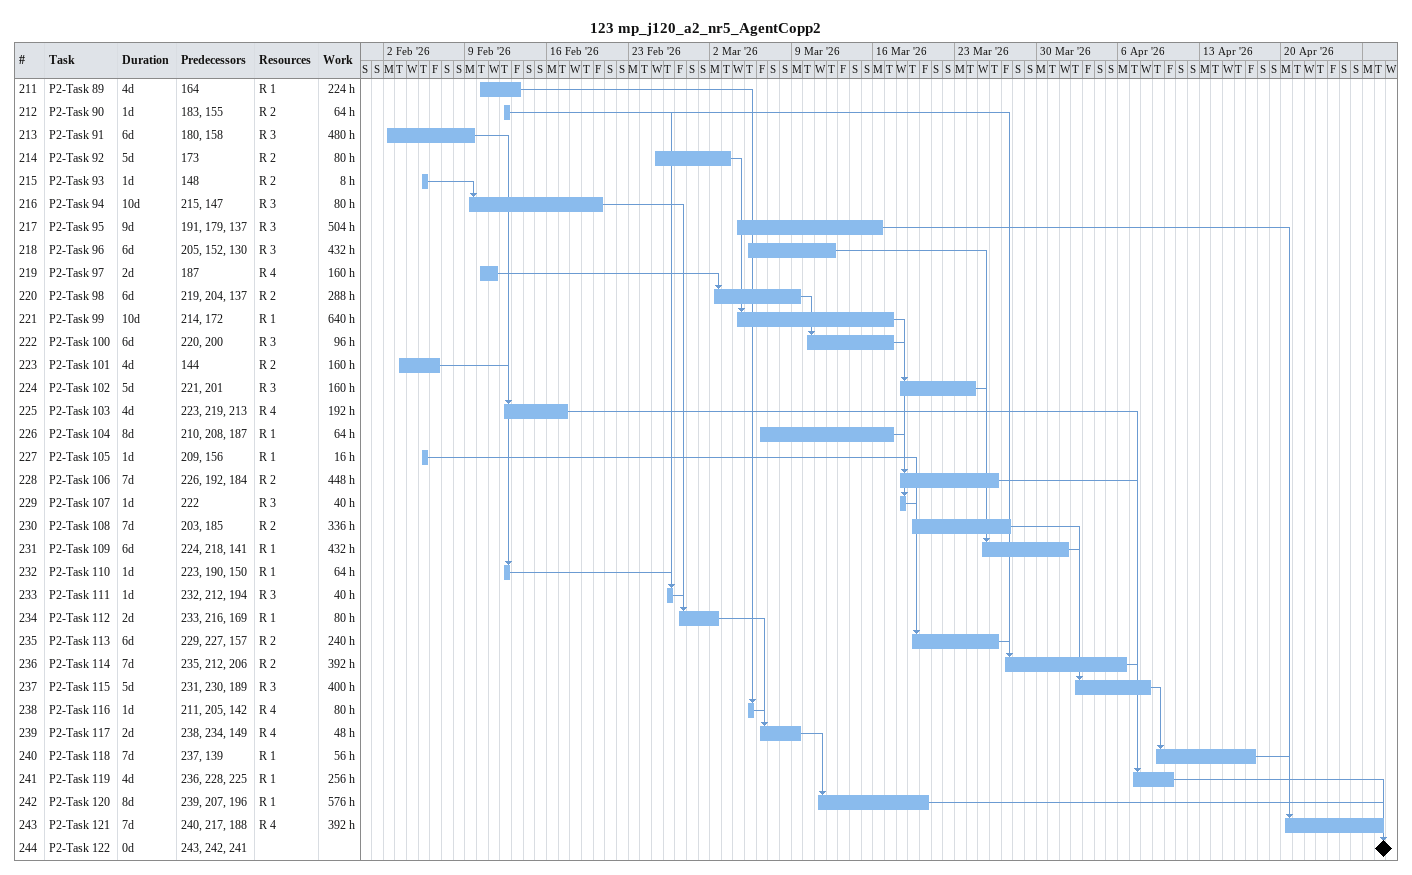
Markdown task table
123 mp_j120_a2_nr5_AgentCopp2

| ID | Task | Duration | Start | Finish | Predecessors | Resources | Work (h) |
|---|---|---|---|---|---|---|---|
| 211 | P2-Task 89 | 4d | 2026-02-10 | 2026-02-13 | 164 | R 1 | 224 |
| 212 | P2-Task 90 | 1d | 2026-02-12 | 2026-02-12 | 183, 155 | R 2 | 64 |
| 213 | P2-Task 91 | 6d | 2026-02-02 | 2026-02-09 | 180, 158 | R 3 | 480 |
| 214 | P2-Task 92 | 5d | 2026-02-25 | 2026-03-03 | 173 | R 2 | 80 |
| 215 | P2-Task 93 | 1d | 2026-02-05 | 2026-02-05 | 148 | R 2 | 8 |
| 216 | P2-Task 94 | 10d | 2026-02-09 | 2026-02-20 | 215, 147 | R 3 | 80 |
| 217 | P2-Task 95 | 9d | 2026-03-04 | 2026-03-16 | 191, 179, 137 | R 3 | 504 |
| 218 | P2-Task 96 | 6d | 2026-03-05 | 2026-03-12 | 205, 152, 130 | R 3 | 432 |
| 219 | P2-Task 97 | 2d | 2026-02-10 | 2026-02-11 | 187 | R 4 | 160 |
| 220 | P2-Task 98 | 6d | 2026-03-02 | 2026-03-09 | 219, 204, 137 | R 2 | 288 |
| 221 | P2-Task 99 | 10d | 2026-03-04 | 2026-03-17 | 214, 172 | R 1 | 640 |
| 222 | P2-Task 100 | 6d | 2026-03-10 | 2026-03-17 | 220, 200 | R 3 | 96 |
| 223 | P2-Task 101 | 4d | 2026-02-03 | 2026-02-06 | 144 | R 2 | 160 |
| 224 | P2-Task 102 | 5d | 2026-03-18 | 2026-03-24 | 221, 201 | R 3 | 160 |
| 225 | P2-Task 103 | 4d | 2026-02-12 | 2026-02-17 | 223, 219, 213 | R 4 | 192 |
| 226 | P2-Task 104 | 8d | 2026-03-06 | 2026-03-17 | 210, 208, 187 | R 1 | 64 |
| 227 | P2-Task 105 | 1d | 2026-02-05 | 2026-02-05 | 209, 156 | R 1 | 16 |
| 228 | P2-Task 106 | 7d | 2026-03-18 | 2026-03-26 | 226, 192, 184 | R 2 | 448 |
| 229 | P2-Task 107 | 1d | 2026-03-18 | 2026-03-18 | 222 | R 3 | 40 |
| 230 | P2-Task 108 | 7d | 2026-03-19 | 2026-03-27 | 203, 185 | R 2 | 336 |
| 231 | P2-Task 109 | 6d | 2026-03-25 | 2026-04-01 | 224, 218, 141 | R 1 | 432 |
| 232 | P2-Task 110 | 1d | 2026-02-12 | 2026-02-12 | 223, 190, 150 | R 1 | 64 |
| 233 | P2-Task 111 | 1d | 2026-02-26 | 2026-02-26 | 232, 212, 194 | R 3 | 40 |
| 234 | P2-Task 112 | 2d | 2026-02-27 | 2026-03-02 | 233, 216, 169 | R 1 | 80 |
| 235 | P2-Task 113 | 6d | 2026-03-19 | 2026-03-26 | 229, 227, 157 | R 2 | 240 |
| 236 | P2-Task 114 | 7d | 2026-03-27 | 2026-04-06 | 235, 212, 206 | R 2 | 392 |
| 237 | P2-Task 115 | 5d | 2026-04-02 | 2026-04-08 | 231, 230, 189 | R 3 | 400 |
| 238 | P2-Task 116 | 1d | 2026-03-05 | 2026-03-05 | 211, 205, 142 | R 4 | 80 |
| 239 | P2-Task 117 | 2d | 2026-03-06 | 2026-03-09 | 238, 234, 149 | R 4 | 48 |
| 240 | P2-Task 118 | 7d | 2026-04-09 | 2026-04-17 | 237, 139 | R 1 | 56 |
| 241 | P2-Task 119 | 4d | 2026-04-07 | 2026-04-10 | 236, 228, 225 | R 1 | 256 |
| 242 | P2-Task 120 | 8d | 2026-03-11 | 2026-03-20 | 239, 207, 196 | R 1 | 576 |
| 243 | P2-Task 121 | 7d | 2026-04-20 | 2026-04-28 | 240, 217, 188 | R 4 | 392 |
| 244 | P2-Task 122 | 0d | 2026-04-28 | 2026-04-28 | 243, 242, 241 |  |  |
